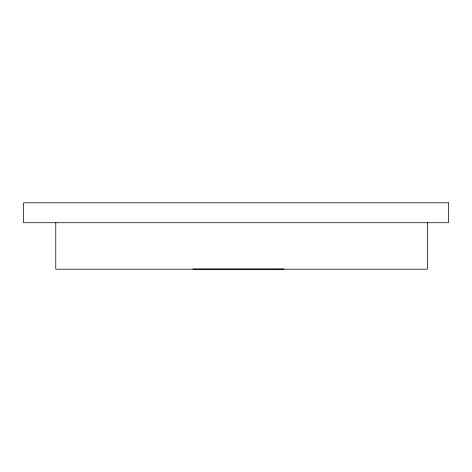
<?xml version="1.0" encoding="UTF-8"?>
<svg xmlns="http://www.w3.org/2000/svg" width="472" height="472" viewBox="0 0 472 472"><rect width="100%" height="100%" fill="white"/><g stroke="black" fill="none" stroke-linecap="round" stroke-linejoin="round"><path stroke-width="0.71" d="M192.765 269.052L241.611 269.052M242.219 269.052L273.825 269.052M274.061 269.052L284.097 269.052M427.473 222.725L427.473 269.188L55.773 269.188L55.773 222.725M448.4 202.812L23.6 202.812L23.6 222.725L448.4 222.725L448.4 202.812"/></g></svg>
